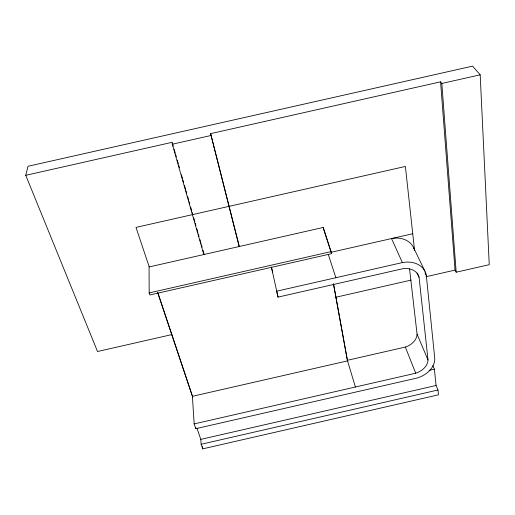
<?xml version="1.0" encoding="UTF-8"?>
<svg xmlns="http://www.w3.org/2000/svg" width="515" height="515" viewBox="0 0 515 515"><rect width="100%" height="100%" fill="white"/><g stroke="black" fill="none" stroke-linecap="round" stroke-linejoin="round"><path stroke-width="0.77" d="M171.965 334.563L97.528 351.513L25.75 175.312L28.029 166.274L472.551 66.139L480.18 74.823L489.25 264.678L456.181 272.21L455.048 270.098L440.57 81.827L210.629 133.643L239.205 246.743M333.488 284.048L347.361 360.313L405.344 347.065A15.102 11.311 -20.1 0 0 417.066 334.126L409.547 268.914M424.972 272.796L426.343 275.641L434.763 358.446A21.759 15.875 -19.8 0 1 431.313 368.598L429.748 370.459A21.759 15.875 -19.8 0 1 416.32 378.203L195.803 428.686L194.174 423.909L415.714 373.208A15.714 11.472 -19.8 0 0 428.01 359.991L419.075 277.295L417.073 273.008M429.047 370.369L434.396 369.146L436.076 385.484L437.975 390.01L438.465 394.825L202.704 448.861L201.14 444.271L200.779 439.385L196.994 428.268M200.779 439.385L436.076 385.484M201.14 444.271L437.975 390.01M323.272 227.45L149.067 266.963L149.17 292.932L149.859 294.96L331.647 253.663L323.272 227.45L323.523 228.815M149.17 292.932L331.267 251.565M330.958 252.324L412.747 233.746M426.343 275.641A23.439 18.289 -22.4 0 0 420.452 265.959L418.38 264.626A23.439 18.289 -22.4 0 0 402.363 262.592L276.664 291.187L278.036 297.116L403.097 268.656A16.905 13.19 -22.3 0 1 419.075 277.295M335.168 297.4L411.17 280.089M426.06 276.703L455.048 270.098M25.75 175.312L172.184 142.307L172.293 144.219L203.869 254.758M172.293 144.219L210.905 135.516M440.57 81.827L441.819 83.469L480.18 74.823M413.32 247.161L424.972 271.283M402.363 262.592L391.535 238.561A22.454 17.922 -22.9 0 1 406.927 240.627L408.936 241.934A22.454 17.922 -22.9 0 1 414.163 249.234M432.858 365.553L434.396 369.146M417.066 334.126L428.01 359.991M405.344 347.065L415.714 373.208M149.221 266.892L136.005 227.405L405.389 166.442L414.594 250.657M157.893 292.803L192.79 397.084M157.648 292.597L192.378 396.325L347.528 360.873L333.514 283.797M323.645 229.497L331.647 253.663M328.261 254.301L335.864 277.72M347.361 360.313L355.414 387.01M172.403 143.08L173.285 146.163M174.16 149.253L175.261 153.11M175.705 154.648L176.362 156.966M177.244 160.049L178.345 163.905M178.782 165.45L179.445 167.761M181.428 174.701L182.522 178.557M182.967 180.102L183.623 182.413M184.505 185.503L185.606 189.359M186.044 190.898L186.707 193.215M187.589 196.299L188.69 200.155M189.127 201.7L189.79 204.011M190.666 207.094L191.767 210.95M192.211 212.495L192.868 214.807M193.749 217.897L194.85 221.753M195.288 223.291L195.951 225.609M196.827 228.692L197.927 232.548M198.372 234.093L199.028 236.404M199.91 239.488L201.011 243.344M201.449 244.889L202.112 247.2M202.994 250.284L204.088 254.146M210.629 133.643L239.372 246.653M271.437 267.163L272.615 272.242M271.437 267.214L278.036 297.116M441.819 83.469L456.181 272.21M202.53 446.486L202.704 448.861M195.713 427.296L195.803 428.686M192.34 395.732L194.174 423.909"/></g></svg>
